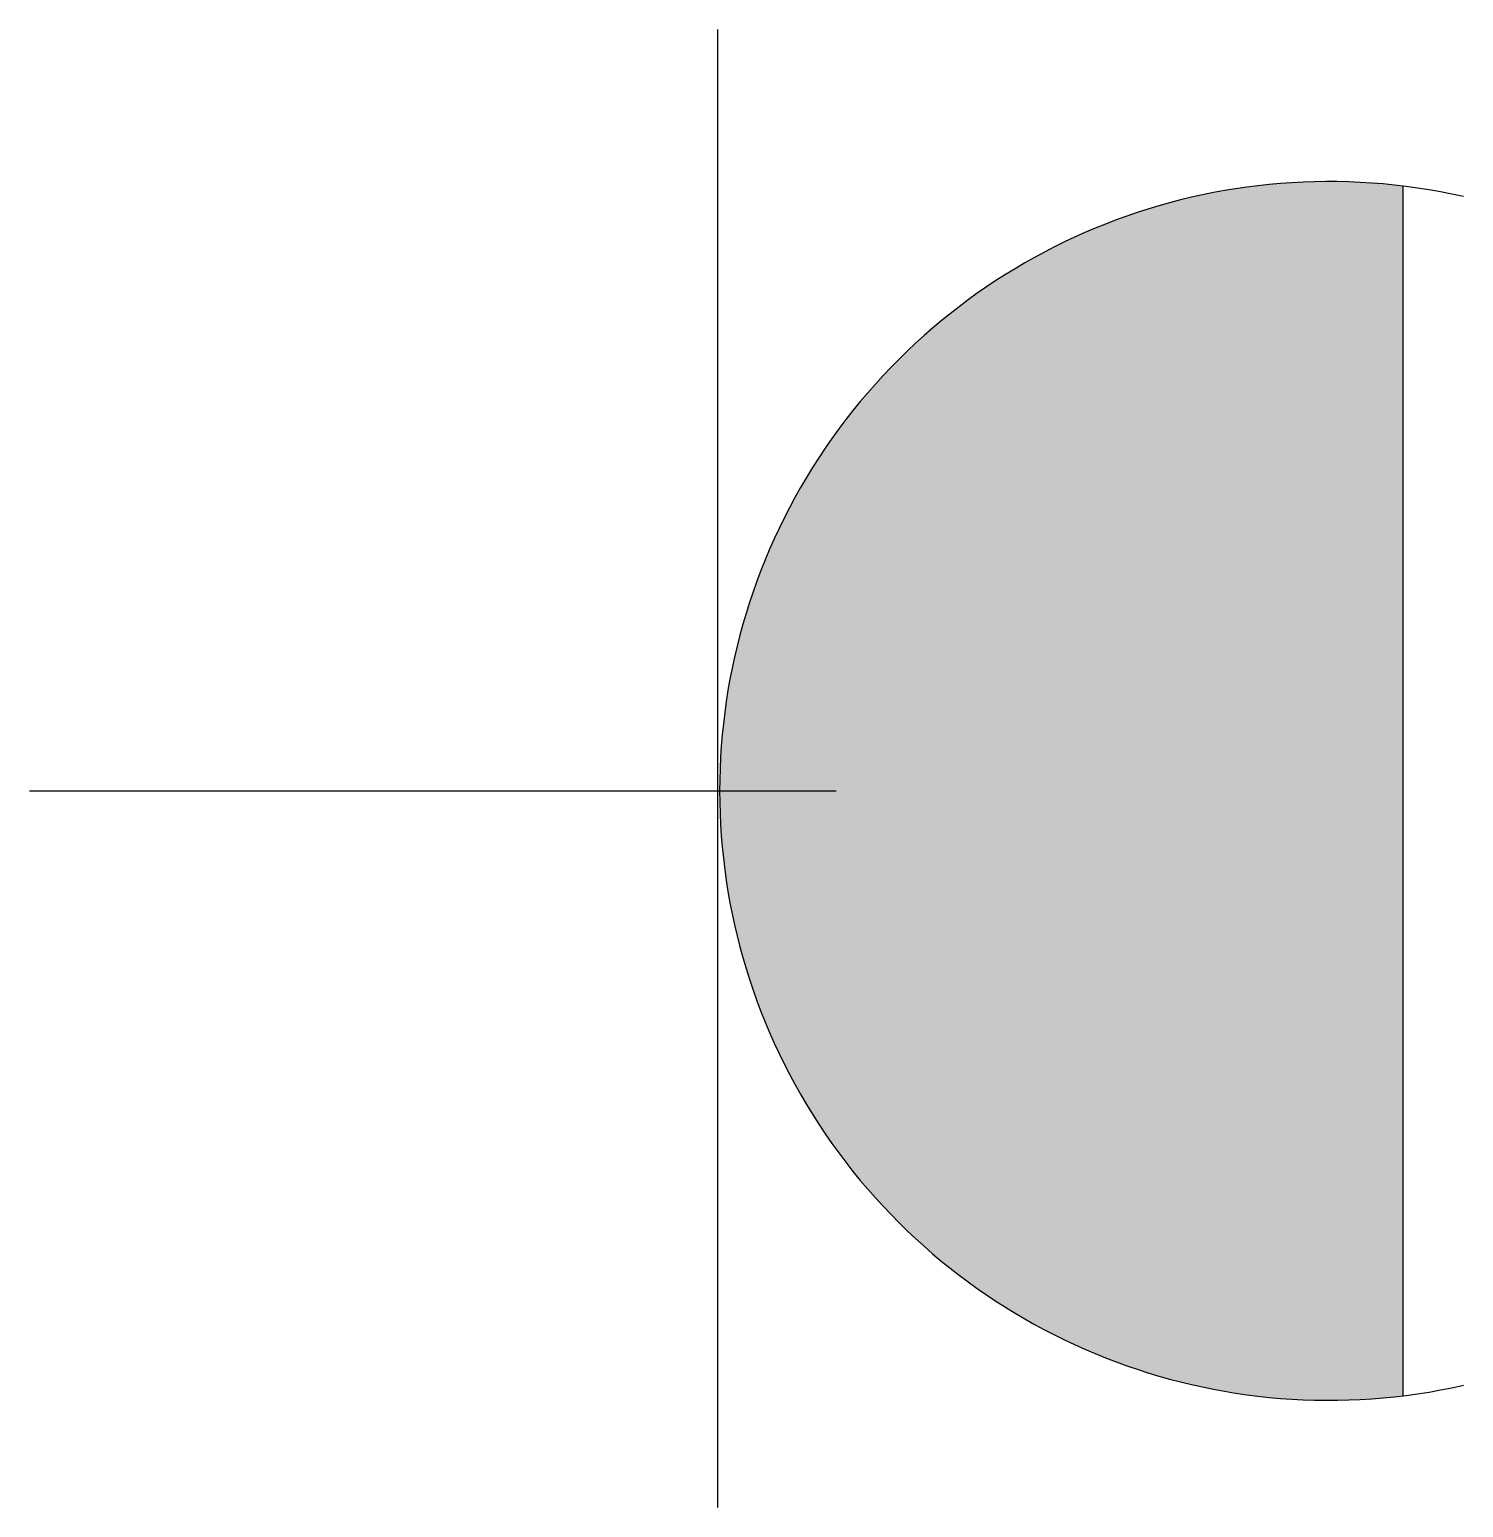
# Model space of a CAD drawing. Header units: millimetres. Extents: x -117264 to 3079702, y -14891 to 68462.
# Drawn here: x -117263.6 to -117120.6, y -71.1 to 76.3 of the extents above; entities that cross this region are included whole.
import ezdxf

# ---------------------------------------------------------------- set-up
doc = ezdxf.new("R2010")
doc.units = ezdxf.units.MM
doc.header["$LTSCALE"] = 10
doc.layers.get('0').update_dxf_attribs({"color": 255})
doc.layers.add('1强电插座布置图', color=1, linetype='Continuous', lineweight=30)
doc.layers.add('2323', color=4, linetype='Continuous')
doc.layers.add('LAYER2', color=8, linetype='Continuous')

# ---------------------------------------------------------------- blocks, each defined once
blk = doc.blocks.new('强电插座')
at = {"lineweight": 0}
h = blk.add_hatch(color=12, dxfattribs=at)
h.set_gradient(color1=(216, 3, 3), color2=(230, 5, 5), tint=1, name='CYLINDER')
h.paths.add_polyline_path([(88497.774, 75989.227, 1.129445), (88497.774, 75909.4)])
at = {"layer": '2323', "color": 1}
for p, q in [((88452.552, 75999.554), (88452.552, 75902.029)), ((88497.774, 75989.227), (88497.774, 75909.4)), ((88407.156, 75949.314), (88460.379, 75949.314))]:
    blk.add_line(p, q, dxfattribs=at)
blk.add_arc((88492.903, 75949.314), 40.21, 77.25532, 282.74468, dxfattribs=at)
at = {"layer": 'LAYER2', "color": 1, "ltscale": 20}
blk.add_line((88456.354, 75966.074), (88456.354, 75966.074), dxfattribs=at)

msp = doc.modelspace()

# ---------------------------------------------------------------- block references
at = {"layer": '1强电插座布置图', "color": 7, "xscale": 1.511459389235824, "yscale": 1.511459389468655, "zscale": 1.511459389440006}
msp.add_blockref('强电插座', (-250887.39, -114793.94), dxfattribs=at)

doc.saveas('drawing.dxf')
